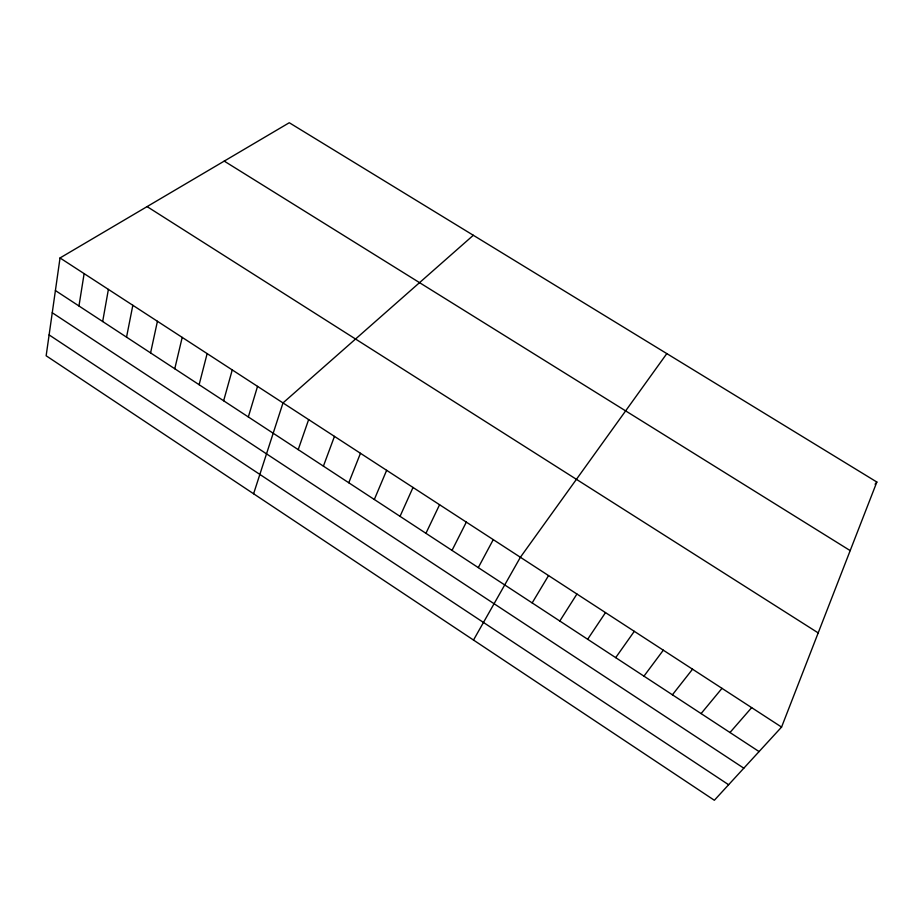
<?xml version="1.0" encoding="UTF-8"?>
<svg xmlns="http://www.w3.org/2000/svg" width="923" height="923" viewBox="0 0 923 923"><rect width="100%" height="100%" fill="white"/><g stroke="black" fill="none" stroke-linecap="round" stroke-linejoin="round"><path stroke-width="1.38" d="M60.03 257.955L46.15 355.77L714.356 800.264L781.573 727.082L876.85 482.037L289.28 122.736L60.03 257.955L781.573 727.082M78.963 305.986L84.131 273.623M102.672 321.516L108.395 289.407M126.543 337.16L132.831 305.294M150.576 352.909L157.429 321.285M174.77 368.762L182.2 337.391M199.126 384.718L207.144 353.601M223.643 400.778L232.25 369.927M248.333 416.954L257.54 386.368M253.594 493.759L283.003 402.924L473.326 235.273M298.21 449.628L308.64 419.596M323.408 466.138L334.461 436.383M348.779 482.764L360.466 453.285M374.323 499.493L386.645 470.315M400.04 516.349L413.019 487.459M425.941 533.309L439.579 504.719M452.016 550.396L466.323 522.118M478.276 567.61L493.263 539.632M473.499 640.054L520.387 557.273L666.821 353.601M532.167 602.915L548.55 575.583M559.811 621.017L576.921 594.02M587.651 639.27L605.5 612.607M615.699 657.638L634.297 631.332M643.954 676.155L663.314 650.184M672.417 694.8L692.538 669.198M875.062 484.229L876.85 482.037M701.088 713.583L721.994 688.35M729.978 732.516L751.668 707.641M224.22 161.11L850.187 550.604M147.08 206.602L818.193 632.901M55.403 290.549L759.075 751.576M52.253 312.747L743.811 768.19M49.115 334.911L728.616 784.735"/></g></svg>
